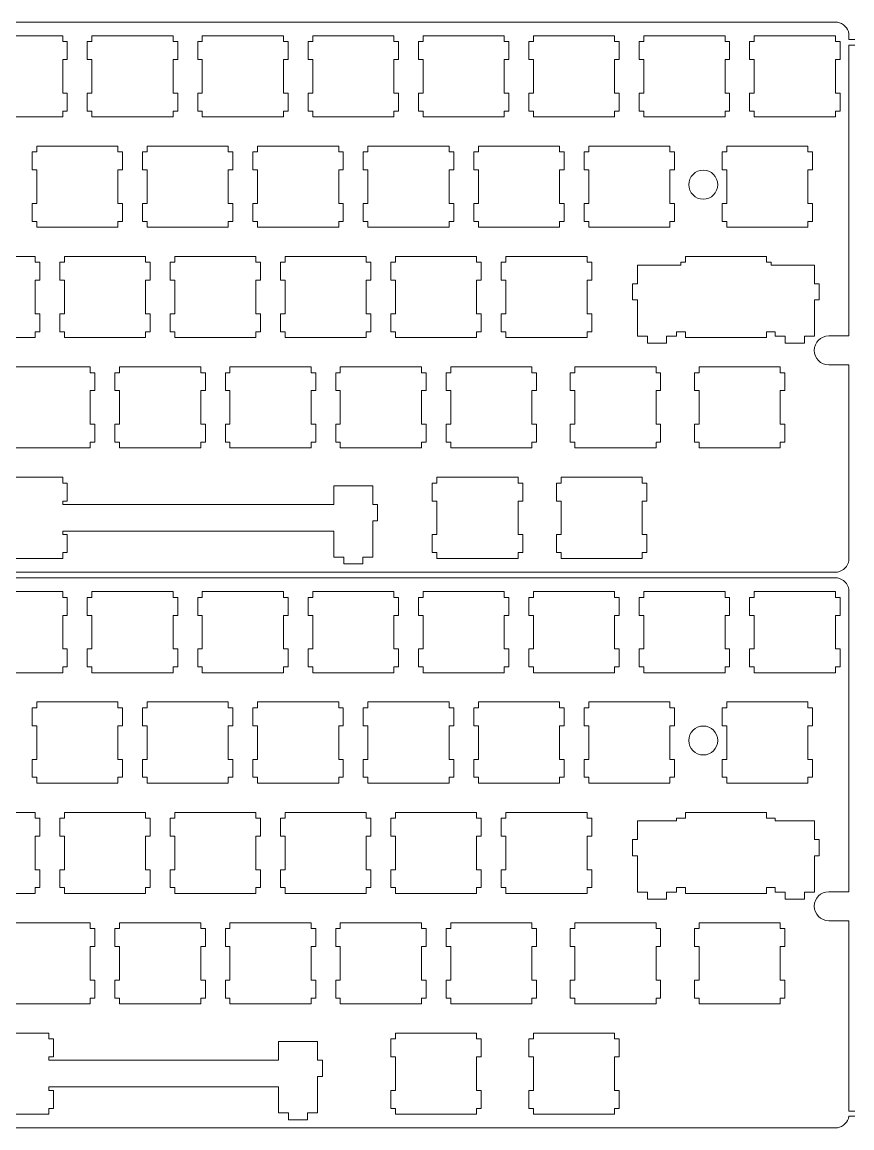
# Model space of a CAD drawing. Extents: x 0 to 572, y 0 to 191.
# Drawn here: x 142.8 to 286, y 0.1 to 191 of the extents above; entities that cross this region are included whole.
import ezdxf

# ---------------------------------------------------------------- set-up
doc = ezdxf.new("R2010")
doc.units = 0
doc.layers.get('0').update_dxf_attribs({"lineweight": 5})

msp = doc.modelspace()

# ---------------------------------------------------------------- linework, layer by layer
for p, q in [((283.47, 190.96), (4, 190.96)), ((285.47, 188.96), (285.47, 187.96)), ((149.78, 188.6), (135.78, 188.6)), ((149.78, 187.6), (149.78, 188.6)), ((150.58, 187.6), (149.78, 187.6)), ((150.58, 184.5), (150.58, 187.6)), ((154.83, 187.6), (154.03, 187.6)), ((154.03, 187.6), (154.03, 184.5)), ((154.83, 188.6), (154.83, 187.6)), ((168.83, 188.6), (154.83, 188.6)), ((168.83, 187.6), (168.83, 188.6)), ((169.63, 187.6), (168.83, 187.6)), ((169.63, 184.5), (169.63, 187.6)), ((173.88, 187.6), (173.08, 187.6)), ((173.08, 187.6), (173.08, 184.5)), ((173.88, 188.6), (173.88, 187.6)), ((187.88, 188.6), (173.88, 188.6)), ((187.88, 187.6), (187.88, 188.6)), ((188.68, 187.6), (187.88, 187.6)), ((188.68, 184.5), (188.68, 187.6)), ((192.93, 187.6), (192.13, 187.6)), ((192.13, 187.6), (192.13, 184.5)), ((192.93, 188.6), (192.93, 187.6)), ((206.93, 188.6), (192.93, 188.6)), ((206.93, 187.6), (206.93, 188.6)), ((207.73, 187.6), (206.93, 187.6)), ((207.73, 184.5), (207.73, 187.6)), ((211.98, 187.6), (211.18, 187.6)), ((211.18, 187.6), (211.18, 184.5)), ((211.98, 188.6), (211.98, 187.6)), ((225.98, 188.6), (211.98, 188.6)), ((225.98, 187.6), (225.98, 188.6)), ((226.78, 187.6), (225.98, 187.6)), ((226.78, 184.5), (226.78, 187.6)), ((231.03, 187.6), (230.23, 187.6)), ((230.23, 187.6), (230.23, 184.5)), ((231.03, 188.6), (231.03, 187.6)), ((245.03, 188.6), (231.03, 188.6)), ((245.03, 187.6), (245.03, 188.6)), ((245.83, 187.6), (245.03, 187.6)), ((245.83, 184.5), (245.83, 187.6)), ((250.08, 187.6), (249.28, 187.6)), ((249.28, 187.6), (249.28, 184.5)), ((250.08, 188.6), (250.08, 187.6)), ((264.08, 188.6), (250.08, 188.6)), ((264.08, 187.6), (264.08, 188.6)), ((264.88, 187.6), (264.08, 187.6)), ((264.88, 184.5), (264.88, 187.6)), ((269.13, 187.6), (268.33, 187.6)), ((268.33, 187.6), (268.33, 184.5)), ((269.13, 188.6), (269.13, 187.6)), ((283.13, 188.6), (269.13, 188.6)), ((283.13, 187.6), (283.13, 188.6)), ((283.93, 187.6), (283.13, 187.6)), ((283.93, 184.5), (283.93, 187.6)), ((286.47, 187.96), (285.47, 187.96)), ((285.47, 186.96), (286.47, 186.96)), ((285.47, 136.8), (285.47, 186.96)), ((149.78, 178.7), (149.78, 184.5)), ((149.78, 184.5), (150.58, 184.5)), ((154.03, 184.5), (154.83, 184.5)), ((154.83, 184.5), (154.83, 178.7)), ((168.83, 178.7), (168.83, 184.5)), ((168.83, 184.5), (169.63, 184.5)), ((173.08, 184.5), (173.88, 184.5)), ((173.88, 184.5), (173.88, 178.7)), ((187.88, 178.7), (187.88, 184.5)), ((187.88, 184.5), (188.68, 184.5)), ((192.13, 184.5), (192.93, 184.5)), ((192.93, 184.5), (192.93, 178.7)), ((206.93, 178.7), (206.93, 184.5)), ((206.93, 184.5), (207.73, 184.5)), ((211.18, 184.5), (211.98, 184.5)), ((211.98, 184.5), (211.98, 178.7)), ((225.98, 178.7), (225.98, 184.5)), ((225.98, 184.5), (226.78, 184.5)), ((230.23, 184.5), (231.03, 184.5)), ((231.03, 184.5), (231.03, 178.7)), ((245.03, 178.7), (245.03, 184.5)), ((245.03, 184.5), (245.83, 184.5)), ((249.28, 184.5), (250.08, 184.5)), ((250.08, 184.5), (250.08, 178.7)), ((264.08, 178.7), (264.08, 184.5)), ((264.08, 184.5), (264.88, 184.5)), ((268.33, 184.5), (269.13, 184.5)), ((269.13, 184.5), (269.13, 178.7)), ((283.13, 178.7), (283.13, 184.5)), ((283.13, 184.5), (283.93, 184.5)), ((150.58, 178.7), (149.78, 178.7)), ((150.58, 175.6), (150.58, 178.7)), ((154.83, 178.7), (154.03, 178.7)), ((154.03, 178.7), (154.03, 175.6)), ((169.63, 178.7), (168.83, 178.7)), ((169.63, 175.6), (169.63, 178.7)), ((173.88, 178.7), (173.08, 178.7)), ((173.08, 178.7), (173.08, 175.6)), ((188.68, 178.7), (187.88, 178.7)), ((188.68, 175.6), (188.68, 178.7)), ((192.93, 178.7), (192.13, 178.7)), ((192.13, 178.7), (192.13, 175.6)), ((207.73, 178.7), (206.93, 178.7)), ((207.73, 175.6), (207.73, 178.7)), ((211.98, 178.7), (211.18, 178.7)), ((211.18, 178.7), (211.18, 175.6)), ((226.78, 178.7), (225.98, 178.7)), ((226.78, 175.6), (226.78, 178.7)), ((231.03, 178.7), (230.23, 178.7)), ((230.23, 178.7), (230.23, 175.6)), ((245.83, 178.7), (245.03, 178.7)), ((245.83, 175.6), (245.83, 178.7)), ((250.08, 178.7), (249.28, 178.7)), ((249.28, 178.7), (249.28, 175.6)), ((264.88, 178.7), (264.08, 178.7)), ((264.88, 175.6), (264.88, 178.7)), ((269.13, 178.7), (268.33, 178.7)), ((268.33, 178.7), (268.33, 175.6)), ((283.93, 178.7), (283.13, 178.7)), ((283.93, 175.6), (283.93, 178.7)), ((149.78, 174.6), (149.78, 175.6)), ((149.78, 175.6), (150.58, 175.6)), ((154.03, 175.6), (154.83, 175.6)), ((154.83, 175.6), (154.83, 174.6)), ((168.83, 174.6), (168.83, 175.6)), ((168.83, 175.6), (169.63, 175.6)), ((173.08, 175.6), (173.88, 175.6)), ((173.88, 175.6), (173.88, 174.6)), ((187.88, 174.6), (187.88, 175.6)), ((187.88, 175.6), (188.68, 175.6)), ((192.13, 175.6), (192.93, 175.6)), ((192.93, 175.6), (192.93, 174.6)), ((206.93, 174.6), (206.93, 175.6)), ((206.93, 175.6), (207.73, 175.6)), ((211.18, 175.6), (211.98, 175.6)), ((211.98, 175.6), (211.98, 174.6)), ((225.98, 174.6), (225.98, 175.6)), ((225.98, 175.6), (226.78, 175.6)), ((230.23, 175.6), (231.03, 175.6)), ((231.03, 175.6), (231.03, 174.6)), ((245.03, 174.6), (245.03, 175.6)), ((245.03, 175.6), (245.83, 175.6)), ((249.28, 175.6), (250.08, 175.6)), ((250.08, 175.6), (250.08, 174.6)), ((264.08, 174.6), (264.08, 175.6)), ((264.08, 175.6), (264.88, 175.6)), ((268.33, 175.6), (269.13, 175.6)), ((269.13, 175.6), (269.13, 174.6)), ((283.13, 174.6), (283.13, 175.6)), ((283.13, 175.6), (283.93, 175.6)), ((135.78, 174.6), (149.78, 174.6)), ((154.83, 174.6), (168.83, 174.6)), ((173.88, 174.6), (187.88, 174.6)), ((192.93, 174.6), (206.93, 174.6)), ((211.98, 174.6), (225.98, 174.6)), ((231.03, 174.6), (245.03, 174.6)), ((250.08, 174.6), (264.08, 174.6)), ((269.13, 174.6), (283.13, 174.6)), ((145.31, 168.55), (144.51, 168.55)), ((144.51, 168.55), (144.51, 165.45)), ((145.31, 169.55), (145.31, 168.55)), ((159.31, 169.55), (145.31, 169.55)), ((159.31, 168.55), (159.31, 169.55)), ((160.11, 168.55), (159.31, 168.55)), ((160.11, 165.45), (160.11, 168.55)), ((164.36, 168.55), (163.56, 168.55)), ((163.56, 168.55), (163.56, 165.45)), ((164.36, 169.55), (164.36, 168.55)), ((178.36, 169.55), (164.36, 169.55)), ((178.36, 168.55), (178.36, 169.55)), ((179.16, 168.55), (178.36, 168.55)), ((179.16, 165.45), (179.16, 168.55)), ((183.41, 168.55), (182.61, 168.55)), ((182.61, 168.55), (182.61, 165.45)), ((183.41, 169.55), (183.41, 168.55)), ((197.41, 169.55), (183.41, 169.55)), ((197.41, 168.55), (197.41, 169.55)), ((198.21, 168.55), (197.41, 168.55)), ((198.21, 165.45), (198.21, 168.55)), ((202.46, 168.55), (201.66, 168.55)), ((201.66, 168.55), (201.66, 165.45)), ((202.46, 169.55), (202.46, 168.55)), ((216.46, 169.55), (202.46, 169.55)), ((216.46, 168.55), (216.46, 169.55)), ((217.26, 168.55), (216.46, 168.55)), ((217.26, 165.45), (217.26, 168.55)), ((221.51, 168.55), (220.71, 168.55)), ((220.71, 168.55), (220.71, 165.45)), ((221.51, 169.55), (221.51, 168.55)), ((235.51, 169.55), (221.51, 169.55)), ((235.51, 168.55), (235.51, 169.55)), ((236.31, 168.55), (235.51, 168.55)), ((236.31, 165.45), (236.31, 168.55)), ((240.56, 168.55), (239.76, 168.55)), ((239.76, 168.55), (239.76, 165.45)), ((240.56, 169.55), (240.56, 168.55)), ((254.56, 169.55), (240.56, 169.55)), ((254.56, 168.55), (254.56, 169.55)), ((255.36, 168.55), (254.56, 168.55)), ((255.36, 165.45), (255.36, 168.55)), ((264.37, 168.55), (263.57, 168.55)), ((263.57, 168.55), (263.57, 165.45)), ((264.37, 169.55), (264.37, 168.55)), ((278.37, 169.55), (264.37, 169.55)), ((278.37, 168.55), (278.37, 169.55)), ((279.17, 168.55), (278.37, 168.55)), ((279.17, 165.45), (279.17, 168.55)), ((144.51, 165.45), (145.31, 165.45)), ((145.31, 165.45), (145.31, 159.65)), ((159.31, 159.65), (159.31, 165.45)), ((159.31, 165.45), (160.11, 165.45)), ((163.56, 165.45), (164.36, 165.45)), ((164.36, 165.45), (164.36, 159.65)), ((178.36, 159.65), (178.36, 165.45)), ((178.36, 165.45), (179.16, 165.45)), ((182.61, 165.45), (183.41, 165.45)), ((183.41, 165.45), (183.41, 159.65)), ((197.41, 159.65), (197.41, 165.45)), ((197.41, 165.45), (198.21, 165.45)), ((201.66, 165.45), (202.46, 165.45)), ((202.46, 165.45), (202.46, 159.65)), ((216.46, 159.65), (216.46, 165.45)), ((216.46, 165.45), (217.26, 165.45)), ((220.71, 165.45), (221.51, 165.45)), ((221.51, 165.45), (221.51, 159.65)), ((235.51, 159.65), (235.51, 165.45)), ((235.51, 165.45), (236.31, 165.45)), ((239.76, 165.45), (240.56, 165.45)), ((240.56, 165.45), (240.56, 159.65)), ((254.56, 159.65), (254.56, 165.45)), ((254.56, 165.45), (255.36, 165.45)), ((263.57, 165.45), (264.37, 165.45)), ((264.37, 165.45), (264.37, 159.65)), ((278.37, 159.65), (278.37, 165.45)), ((278.37, 165.45), (279.17, 165.45)), ((145.31, 159.65), (144.51, 159.65)), ((144.51, 159.65), (144.51, 156.55)), ((160.11, 159.65), (159.31, 159.65)), ((160.11, 156.55), (160.11, 159.65)), ((164.36, 159.65), (163.56, 159.65)), ((163.56, 159.65), (163.56, 156.55)), ((179.16, 159.65), (178.36, 159.65)), ((179.16, 156.55), (179.16, 159.65)), ((183.41, 159.65), (182.61, 159.65)), ((182.61, 159.65), (182.61, 156.55)), ((198.21, 159.65), (197.41, 159.65)), ((198.21, 156.55), (198.21, 159.65)), ((202.46, 159.65), (201.66, 159.65)), ((201.66, 159.65), (201.66, 156.55)), ((217.26, 159.65), (216.46, 159.65)), ((217.26, 156.55), (217.26, 159.65)), ((221.51, 159.65), (220.71, 159.65)), ((220.71, 159.65), (220.71, 156.55)), ((236.31, 159.65), (235.51, 159.65)), ((236.31, 156.55), (236.31, 159.65)), ((240.56, 159.65), (239.76, 159.65)), ((239.76, 159.65), (239.76, 156.55)), ((255.36, 159.65), (254.56, 159.65)), ((255.36, 156.55), (255.36, 159.65)), ((264.37, 159.65), (263.57, 159.65)), ((263.57, 159.65), (263.57, 156.55)), ((279.17, 159.65), (278.37, 159.65)), ((279.17, 156.55), (279.17, 159.65)), ((144.51, 156.55), (145.31, 156.55)), ((145.31, 156.55), (145.31, 155.55)), ((159.31, 155.55), (159.31, 156.55)), ((159.31, 156.55), (160.11, 156.55)), ((163.56, 156.55), (164.36, 156.55)), ((164.36, 156.55), (164.36, 155.55)), ((178.36, 155.55), (178.36, 156.55)), ((178.36, 156.55), (179.16, 156.55)), ((182.61, 156.55), (183.41, 156.55)), ((183.41, 156.55), (183.41, 155.55)), ((197.41, 155.55), (197.41, 156.55)), ((197.41, 156.55), (198.21, 156.55)), ((201.66, 156.55), (202.46, 156.55)), ((202.46, 156.55), (202.46, 155.55)), ((216.46, 155.55), (216.46, 156.55)), ((216.46, 156.55), (217.26, 156.55)), ((220.71, 156.55), (221.51, 156.55)), ((221.51, 156.55), (221.51, 155.55)), ((235.51, 155.55), (235.51, 156.55)), ((235.51, 156.55), (236.31, 156.55)), ((239.76, 156.55), (240.56, 156.55)), ((240.56, 156.55), (240.56, 155.55)), ((254.56, 155.55), (254.56, 156.55)), ((254.56, 156.55), (255.36, 156.55)), ((263.57, 156.55), (264.37, 156.55)), ((264.37, 156.55), (264.37, 155.55)), ((278.37, 155.55), (278.37, 156.55)), ((278.37, 156.55), (279.17, 156.55)), ((145.31, 155.55), (159.31, 155.55)), ((164.36, 155.55), (178.36, 155.55)), ((183.41, 155.55), (197.41, 155.55)), ((202.46, 155.55), (216.46, 155.55)), ((221.51, 155.55), (235.51, 155.55)), ((240.56, 155.55), (254.56, 155.55)), ((264.37, 155.55), (278.37, 155.55)), ((145.02, 150.5), (131.02, 150.5)), ((145.02, 149.5), (145.02, 150.5)), ((145.82, 149.5), (145.02, 149.5)), ((145.82, 146.4), (145.82, 149.5)), ((150.07, 149.5), (149.27, 149.5)), ((149.27, 149.5), (149.27, 146.4)), ((150.07, 150.5), (150.07, 149.5)), ((164.07, 150.5), (150.07, 150.5)), ((164.07, 149.5), (164.07, 150.5)), ((164.87, 149.5), (164.07, 149.5)), ((164.87, 146.4), (164.87, 149.5)), ((169.12, 149.5), (168.32, 149.5)), ((168.32, 149.5), (168.32, 146.4)), ((169.12, 150.5), (169.12, 149.5)), ((183.12, 150.5), (169.12, 150.5)), ((183.12, 149.5), (183.12, 150.5)), ((183.92, 149.5), (183.12, 149.5)), ((183.92, 146.4), (183.92, 149.5)), ((188.17, 149.5), (187.37, 149.5)), ((187.37, 149.5), (187.37, 146.4)), ((188.17, 150.5), (188.17, 149.5)), ((202.17, 150.5), (188.17, 150.5)), ((202.17, 149.5), (202.17, 150.5)), ((202.97, 149.5), (202.17, 149.5)), ((202.97, 146.4), (202.97, 149.5)), ((207.22, 149.5), (206.42, 149.5)), ((206.42, 149.5), (206.42, 146.4)), ((207.22, 150.5), (207.22, 149.5)), ((221.22, 150.5), (207.22, 150.5)), ((221.22, 149.5), (221.22, 150.5)), ((222.02, 149.5), (221.22, 149.5)), ((222.02, 146.4), (222.02, 149.5)), ((226.27, 149.5), (225.47, 149.5)), ((225.47, 149.5), (225.47, 146.4)), ((226.27, 150.5), (226.27, 149.5)), ((240.27, 150.5), (226.27, 150.5)), ((240.27, 149.5), (240.27, 150.5)), ((241.07, 149.5), (240.27, 149.5)), ((241.07, 146.4), (241.07, 149.5)), ((255.7, 149.03), (248.95, 149.03)), ((248.95, 149.03), (248.95, 145.8)), ((255.7, 149.03), (256.43, 149.03)), ((257.23, 149.5), (256.43, 149.5)), ((256.43, 149.03), (256.43, 149.5)), ((257.23, 150.5), (257.23, 149.5)), ((271.23, 150.5), (257.23, 150.5)), ((271.23, 149.5), (271.23, 150.5)), ((272.03, 149.5), (271.23, 149.5)), ((272.03, 149.03), (272.03, 149.5)), ((272.75, 149.03), (272.03, 149.03)), ((279.5, 149.03), (272.75, 149.03)), ((279.5, 145.8), (279.5, 149.03)), ((145.02, 140.6), (145.02, 146.4)), ((145.02, 146.4), (145.82, 146.4)), ((149.27, 146.4), (150.07, 146.4)), ((150.07, 146.4), (150.07, 140.6)), ((164.07, 140.6), (164.07, 146.4)), ((164.07, 146.4), (164.87, 146.4)), ((168.32, 146.4), (169.12, 146.4)), ((169.12, 146.4), (169.12, 140.6)), ((183.12, 140.6), (183.12, 146.4)), ((183.12, 146.4), (183.92, 146.4)), ((187.37, 146.4), (188.17, 146.4)), ((188.17, 146.4), (188.17, 140.6)), ((202.17, 140.6), (202.17, 146.4)), ((202.17, 146.4), (202.97, 146.4)), ((206.42, 146.4), (207.22, 146.4)), ((207.22, 146.4), (207.22, 140.6)), ((221.22, 140.6), (221.22, 146.4)), ((221.22, 146.4), (222.02, 146.4)), ((225.47, 146.4), (226.27, 146.4)), ((226.27, 146.4), (226.27, 140.6)), ((240.27, 140.6), (240.27, 146.4)), ((240.27, 146.4), (241.07, 146.4)), ((248.95, 145.8), (248.13, 145.8)), ((248.13, 145.8), (248.13, 143)), ((280.32, 145.8), (279.5, 145.8)), ((280.32, 143), (280.32, 145.8)), ((248.13, 143), (248.95, 143)), ((248.95, 143), (248.95, 136.73)), ((279.5, 136.73), (279.5, 143)), ((279.5, 143), (280.32, 143)), ((145.82, 140.6), (145.02, 140.6)), ((145.82, 137.5), (145.82, 140.6)), ((150.07, 140.6), (149.27, 140.6)), ((149.27, 140.6), (149.27, 137.5)), ((164.87, 140.6), (164.07, 140.6)), ((164.87, 137.5), (164.87, 140.6)), ((169.12, 140.6), (168.32, 140.6)), ((168.32, 140.6), (168.32, 137.5)), ((183.92, 140.6), (183.12, 140.6)), ((183.92, 137.5), (183.92, 140.6)), ((188.17, 140.6), (187.37, 140.6)), ((187.37, 140.6), (187.37, 137.5)), ((202.97, 140.6), (202.17, 140.6)), ((202.97, 137.5), (202.97, 140.6)), ((207.22, 140.6), (206.42, 140.6)), ((206.42, 140.6), (206.42, 137.5)), ((222.02, 140.6), (221.22, 140.6)), ((222.02, 137.5), (222.02, 140.6)), ((226.27, 140.6), (225.47, 140.6)), ((225.47, 140.6), (225.47, 137.5)), ((241.07, 140.6), (240.27, 140.6)), ((241.07, 137.5), (241.07, 140.6)), ((145.02, 136.5), (145.02, 137.5)), ((145.02, 137.5), (145.82, 137.5)), ((149.27, 137.5), (150.07, 137.5)), ((150.07, 137.5), (150.07, 136.5)), ((164.07, 136.5), (164.07, 137.5)), ((164.07, 137.5), (164.87, 137.5)), ((168.32, 137.5), (169.12, 137.5)), ((169.12, 137.5), (169.12, 136.5)), ((183.12, 136.5), (183.12, 137.5)), ((183.12, 137.5), (183.92, 137.5)), ((187.37, 137.5), (188.17, 137.5)), ((188.17, 137.5), (188.17, 136.5)), ((202.17, 136.5), (202.17, 137.5)), ((202.17, 137.5), (202.97, 137.5)), ((206.42, 137.5), (207.22, 137.5)), ((207.22, 137.5), (207.22, 136.5)), ((221.22, 136.5), (221.22, 137.5)), ((221.22, 137.5), (222.02, 137.5)), ((225.47, 137.5), (226.27, 137.5)), ((226.27, 137.5), (226.27, 136.5)), ((240.27, 136.5), (240.27, 137.5)), ((240.27, 137.5), (241.07, 137.5)), ((256.43, 137.5), (255.7, 137.5)), ((255.7, 137.5), (255.7, 136.73)), ((256.43, 137.5), (257.23, 137.5)), ((257.23, 137.5), (257.23, 136.5)), ((271.23, 136.5), (271.23, 137.5)), ((271.23, 137.5), (272.75, 137.5)), ((272.75, 137.5), (272.75, 137.5)), ((272.75, 137.5), (272.75, 136.73)), ((131.02, 136.5), (145.02, 136.5)), ((150.07, 136.5), (164.07, 136.5)), ((169.12, 136.5), (183.12, 136.5)), ((188.17, 136.5), (202.17, 136.5)), ((207.22, 136.5), (221.22, 136.5)), ((226.27, 136.5), (240.27, 136.5)), ((248.95, 136.73), (250.68, 136.73)), ((250.68, 136.73), (250.68, 135.53)), ((250.68, 135.53), (253.97, 135.53)), ((253.97, 135.53), (253.97, 136.73)), ((253.97, 136.73), (255.7, 136.73)), ((257.23, 136.5), (271.23, 136.5)), ((272.75, 136.73), (274.48, 136.73)), ((274.48, 136.73), (274.48, 135.53)), ((274.48, 135.53), (277.77, 135.53)), ((277.77, 135.53), (277.77, 136.73)), ((277.77, 136.73), (279.5, 136.73)), ((285.47, 136.8), (281.97, 136.8)), ((281.97, 131.8), (285.47, 131.8)), ((285.47, 131.8), (285.47, 98.03)), ((154.54, 131.45), (140.54, 131.45)), ((154.54, 130.45), (154.54, 131.45)), ((155.34, 130.45), (154.54, 130.45)), ((155.34, 127.35), (155.34, 130.45)), ((159.59, 130.45), (158.79, 130.45)), ((158.79, 130.45), (158.79, 127.35)), ((159.59, 131.45), (159.59, 130.45)), ((173.6, 131.45), (159.59, 131.45)), ((173.6, 130.45), (173.6, 131.45)), ((174.4, 130.45), (173.6, 130.45)), ((174.4, 127.35), (174.4, 130.45)), ((178.65, 130.45), (177.85, 130.45)), ((177.85, 130.45), (177.85, 127.35)), ((178.65, 131.45), (178.65, 130.45)), ((192.65, 131.45), (178.65, 131.45)), ((192.65, 130.45), (192.65, 131.45)), ((193.44, 130.45), (192.65, 130.45)), ((193.44, 127.35), (193.44, 130.45)), ((197.69, 130.45), (196.9, 130.45)), ((196.9, 130.45), (196.9, 127.35)), ((197.69, 131.45), (197.69, 130.45)), ((211.69, 131.45), (197.69, 131.45)), ((211.69, 130.45), (211.69, 131.45)), ((212.5, 130.45), (211.69, 130.45)), ((212.5, 127.35), (212.5, 130.45)), ((216.75, 130.45), (215.94, 130.45)), ((215.94, 130.45), (215.94, 127.35)), ((216.75, 131.45), (216.75, 130.45)), ((230.75, 131.45), (216.75, 131.45)), ((230.75, 130.45), (230.75, 131.45)), ((231.54, 130.45), (230.75, 130.45)), ((231.54, 127.35), (231.54, 130.45)), ((238.18, 130.45), (237.38, 130.45)), ((237.38, 130.45), (237.38, 127.35)), ((238.18, 131.45), (238.18, 130.45)), ((252.18, 131.45), (238.18, 131.45)), ((252.18, 130.45), (252.18, 131.45)), ((252.97, 130.45), (252.18, 130.45)), ((252.97, 127.35), (252.97, 130.45)), ((259.61, 130.45), (258.81, 130.45)), ((258.81, 130.45), (258.81, 127.35)), ((259.61, 131.45), (259.61, 130.45)), ((273.61, 131.45), (259.61, 131.45)), ((273.61, 130.45), (273.61, 131.45)), ((274.41, 130.45), (273.61, 130.45)), ((274.41, 127.35), (274.41, 130.45)), ((154.54, 121.55), (154.54, 127.35)), ((154.54, 127.35), (155.34, 127.35)), ((158.79, 127.35), (159.59, 127.35)), ((159.59, 127.35), (159.59, 121.55)), ((173.6, 121.55), (173.6, 127.35)), ((173.6, 127.35), (174.4, 127.35)), ((177.85, 127.35), (178.65, 127.35)), ((178.65, 127.35), (178.65, 121.55)), ((192.65, 121.55), (192.65, 127.35)), ((192.65, 127.35), (193.44, 127.35)), ((196.9, 127.35), (197.69, 127.35)), ((197.69, 127.35), (197.69, 121.55)), ((211.69, 121.55), (211.69, 127.35)), ((211.69, 127.35), (212.5, 127.35)), ((215.94, 127.35), (216.75, 127.35)), ((216.75, 127.35), (216.75, 121.55)), ((230.75, 121.55), (230.75, 127.35)), ((230.75, 127.35), (231.54, 127.35)), ((237.38, 127.35), (238.18, 127.35)), ((238.18, 127.35), (238.18, 121.55)), ((252.18, 121.55), (252.18, 127.35)), ((252.18, 127.35), (252.97, 127.35)), ((258.81, 127.35), (259.61, 127.35)), ((259.61, 127.35), (259.61, 121.55)), ((273.61, 121.55), (273.61, 127.35)), ((273.61, 127.35), (274.41, 127.35)), ((155.34, 121.55), (154.54, 121.55)), ((155.34, 118.45), (155.34, 121.55)), ((159.59, 121.55), (158.79, 121.55)), ((158.79, 121.55), (158.79, 118.45)), ((174.4, 121.55), (173.6, 121.55)), ((174.4, 118.45), (174.4, 121.55)), ((178.65, 121.55), (177.85, 121.55)), ((177.85, 121.55), (177.85, 118.45)), ((193.44, 121.55), (192.65, 121.55)), ((193.44, 118.45), (193.44, 121.55)), ((197.69, 121.55), (196.9, 121.55)), ((196.9, 121.55), (196.9, 118.45)), ((212.5, 121.55), (211.69, 121.55)), ((212.5, 118.45), (212.5, 121.55)), ((216.75, 121.55), (215.94, 121.55)), ((215.94, 121.55), (215.94, 118.45)), ((231.54, 121.55), (230.75, 121.55)), ((231.54, 118.45), (231.54, 121.55)), ((238.18, 121.55), (237.38, 121.55)), ((237.38, 121.55), (237.38, 118.45)), ((252.97, 121.55), (252.18, 121.55)), ((252.97, 118.45), (252.97, 121.55)), ((259.61, 121.55), (258.81, 121.55)), ((258.81, 121.55), (258.81, 118.45)), ((274.41, 121.55), (273.61, 121.55)), ((274.41, 118.45), (274.41, 121.55)), ((154.54, 117.45), (154.54, 118.45)), ((154.54, 118.45), (155.34, 118.45)), ((158.79, 118.45), (159.59, 118.45)), ((159.59, 118.45), (159.59, 117.45)), ((173.6, 117.45), (173.6, 118.45)), ((173.6, 118.45), (174.4, 118.45)), ((177.85, 118.45), (178.65, 118.45)), ((178.65, 118.45), (178.65, 117.45)), ((192.65, 117.45), (192.65, 118.45)), ((192.65, 118.45), (193.44, 118.45)), ((196.9, 118.45), (197.69, 118.45)), ((197.69, 118.45), (197.69, 117.45)), ((211.69, 117.45), (211.69, 118.45)), ((211.69, 118.45), (212.5, 118.45)), ((215.94, 118.45), (216.75, 118.45)), ((216.75, 118.45), (216.75, 117.45)), ((230.75, 117.45), (230.75, 118.45)), ((230.75, 118.45), (231.54, 118.45)), ((237.38, 118.45), (238.18, 118.45)), ((238.18, 118.45), (238.18, 117.45)), ((252.18, 117.45), (252.18, 118.45)), ((252.18, 118.45), (252.97, 118.45)), ((258.81, 118.45), (259.61, 118.45)), ((259.61, 118.45), (259.61, 117.45)), ((273.61, 117.45), (273.61, 118.45)), ((273.61, 118.45), (274.41, 118.45)), ((140.54, 117.45), (154.54, 117.45)), ((159.59, 117.45), (173.6, 117.45)), ((178.65, 117.45), (192.65, 117.45)), ((197.69, 117.45), (211.69, 117.45)), ((216.75, 117.45), (230.75, 117.45)), ((238.18, 117.45), (252.18, 117.45)), ((259.61, 117.45), (273.61, 117.45)), ((149.78, 112.4), (135.78, 112.4)), ((149.78, 111.4), (149.78, 112.4)), ((150.58, 111.4), (149.78, 111.4)), ((150.58, 108.3), (150.58, 111.4)), ((203.31, 110.93), (196.56, 110.93)), ((196.56, 110.93), (196.56, 107.7)), ((203.31, 107.7), (203.31, 110.93)), ((214.36, 111.4), (213.56, 111.4)), ((213.56, 111.4), (213.56, 108.3)), ((214.36, 112.4), (214.36, 111.4)), ((228.36, 112.4), (214.36, 112.4)), ((228.36, 111.4), (228.36, 112.4)), ((229.16, 111.4), (228.36, 111.4)), ((229.16, 108.3), (229.16, 111.4)), ((235.8, 111.4), (235, 111.4)), ((235, 111.4), (235, 108.3)), ((235.8, 112.4), (235.8, 111.4)), ((249.79, 112.4), (235.8, 112.4)), ((249.79, 111.4), (249.79, 112.4)), ((250.6, 111.4), (249.79, 111.4)), ((250.6, 108.3), (250.6, 111.4)), ((149.78, 107.7), (149.78, 108.3)), ((149.78, 108.3), (150.58, 108.3)), ((196.56, 107.7), (149.78, 107.7)), ((204.13, 107.7), (203.31, 107.7)), ((204.13, 104.9), (204.13, 107.7)), ((213.56, 108.3), (214.36, 108.3)), ((214.36, 108.3), (214.36, 102.5)), ((228.36, 102.5), (228.36, 108.3)), ((228.36, 108.3), (229.16, 108.3)), ((235, 108.3), (235.8, 108.3)), ((235.8, 108.3), (235.8, 102.5)), ((249.79, 102.5), (249.79, 108.3)), ((249.79, 108.3), (250.6, 108.3)), ((149.78, 102.5), (149.78, 103.1)), ((149.78, 103.1), (196.56, 103.1)), ((196.56, 103.1), (196.56, 98.63)), ((203.31, 98.63), (203.31, 104.9)), ((203.31, 104.9), (204.13, 104.9)), ((150.58, 102.5), (149.78, 102.5)), ((150.58, 99.4), (150.58, 102.5)), ((214.36, 102.5), (213.56, 102.5)), ((213.56, 102.5), (213.56, 99.4)), ((229.16, 102.5), (228.36, 102.5)), ((229.16, 99.4), (229.16, 102.5)), ((235.8, 102.5), (235, 102.5)), ((235, 102.5), (235, 99.4)), ((250.6, 102.5), (249.79, 102.5)), ((250.6, 99.4), (250.6, 102.5)), ((149.78, 98.4), (149.78, 99.4)), ((149.78, 99.4), (150.58, 99.4)), ((213.56, 99.4), (214.36, 99.4)), ((214.36, 99.4), (214.36, 98.4)), ((228.36, 98.4), (228.36, 99.4)), ((228.36, 99.4), (229.16, 99.4)), ((235, 99.4), (235.8, 99.4)), ((235.8, 99.4), (235.8, 98.4)), ((249.79, 98.4), (249.79, 99.4)), ((249.79, 99.4), (250.6, 99.4)), ((135.78, 98.4), (149.78, 98.4)), ((196.56, 98.63), (198.28, 98.63)), ((198.28, 98.63), (198.28, 97.43)), ((198.28, 97.43), (201.58, 97.43)), ((201.58, 97.43), (201.58, 98.63)), ((201.58, 98.63), (203.31, 98.63)), ((214.36, 98.4), (228.36, 98.4)), ((235.8, 98.4), (249.79, 98.4)), ((283.47, 96.03), (4, 96.03)), ((283.47, 95.02), (4, 95.02)), ((257.23, 53.56), (255.7, 53.56)), ((255.7, 53.56), (255.7, 53.09)), ((271.23, 53.56), (272.75, 53.56)), ((272.75, 53.09), (272.75, 53.56)), ((257.23, 41.56), (255.7, 41.56)), ((255.7, 41.56), (255.7, 40.79)), ((271.23, 41.56), (272.75, 41.56)), ((272.75, 41.56), (272.75, 40.79)), ((285.47, 35.86), (285.47, 3)), ((285.47, 3), (286.47, 3)), ((285.47, 2.1), (286.47, 2.1))]:
    msp.add_line(p, q)
at = {"color": 0}
for p, q in [((149.78, 92.66), (135.78, 92.66)), ((149.78, 91.66), (149.78, 92.66)), ((150.58, 91.66), (149.78, 91.66)), ((150.58, 88.56), (150.58, 91.66)), ((154.83, 91.66), (154.03, 91.66)), ((154.03, 91.66), (154.03, 88.56)), ((154.83, 92.66), (154.83, 91.66)), ((168.83, 92.66), (154.83, 92.66)), ((168.83, 91.66), (168.83, 92.66)), ((169.63, 91.66), (168.83, 91.66)), ((169.63, 88.56), (169.63, 91.66)), ((173.88, 91.66), (173.08, 91.66)), ((173.08, 91.66), (173.08, 88.56)), ((173.88, 92.66), (173.88, 91.66)), ((187.88, 92.66), (173.88, 92.66)), ((187.88, 91.66), (187.88, 92.66)), ((188.68, 91.66), (187.88, 91.66)), ((188.68, 88.56), (188.68, 91.66)), ((192.93, 91.66), (192.13, 91.66)), ((192.13, 91.66), (192.13, 88.56)), ((192.93, 92.66), (192.93, 91.66)), ((206.93, 92.66), (192.93, 92.66)), ((206.93, 91.66), (206.93, 92.66)), ((207.73, 91.66), (206.93, 91.66)), ((207.73, 88.56), (207.73, 91.66)), ((211.98, 91.66), (211.18, 91.66)), ((211.18, 91.66), (211.18, 88.56)), ((211.98, 92.66), (211.98, 91.66)), ((225.98, 92.66), (211.98, 92.66)), ((225.98, 91.66), (225.98, 92.66)), ((226.78, 91.66), (225.98, 91.66)), ((226.78, 88.56), (226.78, 91.66)), ((231.03, 91.66), (230.23, 91.66)), ((230.23, 91.66), (230.23, 88.56)), ((231.03, 92.66), (231.03, 91.66)), ((245.03, 92.66), (231.03, 92.66)), ((245.03, 91.66), (245.03, 92.66)), ((245.83, 91.66), (245.03, 91.66)), ((245.83, 88.56), (245.83, 91.66)), ((250.08, 91.66), (249.28, 91.66)), ((249.28, 91.66), (249.28, 88.56)), ((250.08, 92.66), (250.08, 91.66)), ((264.08, 92.66), (250.08, 92.66)), ((264.08, 91.66), (264.08, 92.66)), ((264.88, 91.66), (264.08, 91.66)), ((264.88, 88.56), (264.88, 91.66)), ((269.13, 91.66), (268.33, 91.66)), ((268.33, 91.66), (268.33, 88.56)), ((269.13, 92.66), (269.13, 91.66)), ((283.13, 92.66), (269.13, 92.66)), ((283.13, 91.66), (283.13, 92.66)), ((283.93, 91.66), (283.13, 91.66)), ((283.93, 88.56), (283.93, 91.66)), ((285.47, 93.02), (285.47, 40.86)), ((149.78, 82.76), (149.78, 88.56)), ((149.78, 88.56), (150.58, 88.56)), ((154.03, 88.56), (154.83, 88.56)), ((154.83, 88.56), (154.83, 82.76)), ((168.83, 82.76), (168.83, 88.56)), ((168.83, 88.56), (169.63, 88.56)), ((173.08, 88.56), (173.88, 88.56)), ((173.88, 88.56), (173.88, 82.76)), ((187.88, 82.76), (187.88, 88.56)), ((187.88, 88.56), (188.68, 88.56)), ((192.13, 88.56), (192.93, 88.56)), ((192.93, 88.56), (192.93, 82.76)), ((206.93, 82.76), (206.93, 88.56)), ((206.93, 88.56), (207.73, 88.56)), ((211.18, 88.56), (211.98, 88.56)), ((211.98, 88.56), (211.98, 82.76)), ((225.98, 82.76), (225.98, 88.56)), ((225.98, 88.56), (226.78, 88.56)), ((230.23, 88.56), (231.03, 88.56)), ((231.03, 88.56), (231.03, 82.76)), ((245.03, 82.76), (245.03, 88.56)), ((245.03, 88.56), (245.83, 88.56)), ((249.28, 88.56), (250.08, 88.56)), ((250.08, 88.56), (250.08, 82.76)), ((264.08, 82.76), (264.08, 88.56)), ((264.08, 88.56), (264.88, 88.56)), ((268.33, 88.56), (269.13, 88.56)), ((269.13, 88.56), (269.13, 82.76)), ((283.13, 82.76), (283.13, 88.56)), ((283.13, 88.56), (283.93, 88.56)), ((150.58, 82.76), (149.78, 82.76)), ((150.58, 79.66), (150.58, 82.76)), ((154.83, 82.76), (154.03, 82.76)), ((154.03, 82.76), (154.03, 79.66)), ((169.63, 82.76), (168.83, 82.76)), ((169.63, 79.66), (169.63, 82.76)), ((173.88, 82.76), (173.08, 82.76)), ((173.08, 82.76), (173.08, 79.66)), ((188.68, 82.76), (187.88, 82.76)), ((188.68, 79.66), (188.68, 82.76)), ((192.93, 82.76), (192.13, 82.76)), ((192.13, 82.76), (192.13, 79.66)), ((207.73, 82.76), (206.93, 82.76)), ((207.73, 79.66), (207.73, 82.76)), ((211.98, 82.76), (211.18, 82.76)), ((211.18, 82.76), (211.18, 79.66)), ((226.78, 82.76), (225.98, 82.76)), ((226.78, 79.66), (226.78, 82.76)), ((231.03, 82.76), (230.23, 82.76)), ((230.23, 82.76), (230.23, 79.66)), ((245.83, 82.76), (245.03, 82.76)), ((245.83, 79.66), (245.83, 82.76)), ((250.08, 82.76), (249.28, 82.76)), ((249.28, 82.76), (249.28, 79.66)), ((264.88, 82.76), (264.08, 82.76)), ((264.88, 79.66), (264.88, 82.76)), ((269.13, 82.76), (268.33, 82.76)), ((268.33, 82.76), (268.33, 79.66)), ((283.93, 82.76), (283.13, 82.76)), ((283.93, 79.66), (283.93, 82.76)), ((135.78, 78.66), (149.78, 78.66)), ((149.78, 78.66), (149.78, 79.66)), ((149.78, 79.66), (150.58, 79.66)), ((154.03, 79.66), (154.83, 79.66)), ((154.83, 79.66), (154.83, 78.66)), ((154.83, 78.66), (168.83, 78.66)), ((168.83, 78.66), (168.83, 79.66)), ((168.83, 79.66), (169.63, 79.66)), ((173.08, 79.66), (173.88, 79.66)), ((173.88, 79.66), (173.88, 78.66)), ((173.88, 78.66), (187.88, 78.66)), ((187.88, 78.66), (187.88, 79.66)), ((187.88, 79.66), (188.68, 79.66)), ((192.13, 79.66), (192.93, 79.66)), ((192.93, 79.66), (192.93, 78.66)), ((192.93, 78.66), (206.93, 78.66)), ((206.93, 78.66), (206.93, 79.66)), ((206.93, 79.66), (207.73, 79.66)), ((211.18, 79.66), (211.98, 79.66)), ((211.98, 79.66), (211.98, 78.66)), ((211.98, 78.66), (225.98, 78.66)), ((225.98, 78.66), (225.98, 79.66)), ((225.98, 79.66), (226.78, 79.66)), ((230.23, 79.66), (231.03, 79.66)), ((231.03, 79.66), (231.03, 78.66)), ((231.03, 78.66), (245.03, 78.66)), ((245.03, 78.66), (245.03, 79.66)), ((245.03, 79.66), (245.83, 79.66)), ((249.28, 79.66), (250.08, 79.66)), ((250.08, 79.66), (250.08, 78.66)), ((250.08, 78.66), (264.08, 78.66)), ((264.08, 78.66), (264.08, 79.66)), ((264.08, 79.66), (264.88, 79.66)), ((268.33, 79.66), (269.13, 79.66)), ((269.13, 79.66), (269.13, 78.66)), ((269.13, 78.66), (283.13, 78.66)), ((283.13, 78.66), (283.13, 79.66)), ((283.13, 79.66), (283.93, 79.66)), ((145.31, 72.61), (144.51, 72.61)), ((144.51, 72.61), (144.51, 69.51)), ((145.31, 73.61), (145.31, 72.61)), ((159.31, 73.61), (145.31, 73.61)), ((159.31, 72.61), (159.31, 73.61)), ((160.11, 72.61), (159.31, 72.61)), ((160.11, 69.51), (160.11, 72.61)), ((164.36, 72.61), (163.56, 72.61)), ((163.56, 72.61), (163.56, 69.51)), ((164.36, 73.61), (164.36, 72.61)), ((178.36, 73.61), (164.36, 73.61)), ((178.36, 72.61), (178.36, 73.61)), ((179.16, 72.61), (178.36, 72.61)), ((179.16, 69.51), (179.16, 72.61)), ((183.41, 72.61), (182.61, 72.61)), ((182.61, 72.61), (182.61, 69.51)), ((183.41, 73.61), (183.41, 72.61)), ((197.41, 73.61), (183.41, 73.61)), ((197.41, 72.61), (197.41, 73.61)), ((198.21, 72.61), (197.41, 72.61)), ((198.21, 69.51), (198.21, 72.61)), ((202.46, 72.61), (201.66, 72.61)), ((201.66, 72.61), (201.66, 69.51)), ((202.46, 73.61), (202.46, 72.61)), ((216.46, 73.61), (202.46, 73.61)), ((216.46, 72.61), (216.46, 73.61)), ((217.26, 72.61), (216.46, 72.61)), ((217.26, 69.51), (217.26, 72.61)), ((221.51, 72.61), (220.71, 72.61)), ((220.71, 72.61), (220.71, 69.51)), ((221.51, 73.61), (221.51, 72.61)), ((235.51, 73.61), (221.51, 73.61)), ((235.51, 72.61), (235.51, 73.61)), ((236.31, 72.61), (235.51, 72.61)), ((236.31, 69.51), (236.31, 72.61)), ((240.56, 72.61), (239.76, 72.61)), ((239.76, 72.61), (239.76, 69.51)), ((240.56, 73.61), (240.56, 72.61)), ((254.56, 73.61), (240.56, 73.61)), ((254.56, 72.61), (254.56, 73.61)), ((255.36, 72.61), (254.56, 72.61)), ((255.36, 69.51), (255.36, 72.61)), ((264.37, 72.61), (263.57, 72.61)), ((263.57, 72.61), (263.57, 69.51)), ((264.37, 73.61), (264.37, 72.61)), ((278.37, 73.61), (264.37, 73.61)), ((278.37, 72.61), (278.37, 73.61)), ((279.17, 72.61), (278.37, 72.61)), ((279.17, 69.51), (279.17, 72.61)), ((144.51, 69.51), (145.31, 69.51)), ((145.31, 69.51), (145.31, 63.71)), ((159.31, 63.71), (159.31, 69.51)), ((159.31, 69.51), (160.11, 69.51)), ((163.56, 69.51), (164.36, 69.51)), ((164.36, 69.51), (164.36, 63.71)), ((178.36, 63.71), (178.36, 69.51)), ((178.36, 69.51), (179.16, 69.51)), ((182.61, 69.51), (183.41, 69.51)), ((183.41, 69.51), (183.41, 63.71)), ((197.41, 63.71), (197.41, 69.51)), ((197.41, 69.51), (198.21, 69.51)), ((201.66, 69.51), (202.46, 69.51)), ((202.46, 69.51), (202.46, 63.71)), ((216.46, 63.71), (216.46, 69.51)), ((216.46, 69.51), (217.26, 69.51)), ((220.71, 69.51), (221.51, 69.51)), ((221.51, 69.51), (221.51, 63.71)), ((235.51, 63.71), (235.51, 69.51)), ((235.51, 69.51), (236.31, 69.51)), ((239.76, 69.51), (240.56, 69.51)), ((240.56, 69.51), (240.56, 63.71)), ((254.56, 63.71), (254.56, 69.51)), ((254.56, 69.51), (255.36, 69.51)), ((263.57, 69.51), (264.37, 69.51)), ((264.37, 69.51), (264.37, 63.71)), ((278.37, 63.71), (278.37, 69.51)), ((278.37, 69.51), (279.17, 69.51)), ((145.31, 63.71), (144.51, 63.71)), ((144.51, 63.71), (144.51, 60.61)), ((160.11, 63.71), (159.31, 63.71)), ((160.11, 60.61), (160.11, 63.71)), ((164.36, 63.71), (163.56, 63.71)), ((163.56, 63.71), (163.56, 60.61)), ((179.16, 63.71), (178.36, 63.71)), ((179.16, 60.61), (179.16, 63.71)), ((183.41, 63.71), (182.61, 63.71)), ((182.61, 63.71), (182.61, 60.61)), ((198.21, 63.71), (197.41, 63.71)), ((198.21, 60.61), (198.21, 63.71)), ((202.46, 63.71), (201.66, 63.71)), ((201.66, 63.71), (201.66, 60.61)), ((217.26, 63.71), (216.46, 63.71)), ((217.26, 60.61), (217.26, 63.71)), ((221.51, 63.71), (220.71, 63.71)), ((220.71, 63.71), (220.71, 60.61)), ((236.31, 63.71), (235.51, 63.71)), ((236.31, 60.61), (236.31, 63.71)), ((240.56, 63.71), (239.76, 63.71)), ((239.76, 63.71), (239.76, 60.61)), ((255.36, 63.71), (254.56, 63.71)), ((255.36, 60.61), (255.36, 63.71)), ((264.37, 63.71), (263.57, 63.71)), ((263.57, 63.71), (263.57, 60.61)), ((279.17, 63.71), (278.37, 63.71)), ((279.17, 60.61), (279.17, 63.71)), ((144.51, 60.61), (145.31, 60.61)), ((145.31, 60.61), (145.31, 59.61)), ((145.31, 59.61), (159.31, 59.61)), ((159.31, 59.61), (159.31, 60.61)), ((159.31, 60.61), (160.11, 60.61)), ((163.56, 60.61), (164.36, 60.61)), ((164.36, 60.61), (164.36, 59.61)), ((164.36, 59.61), (178.36, 59.61)), ((178.36, 59.61), (178.36, 60.61)), ((178.36, 60.61), (179.16, 60.61)), ((182.61, 60.61), (183.41, 60.61)), ((183.41, 60.61), (183.41, 59.61)), ((183.41, 59.61), (197.41, 59.61)), ((197.41, 59.61), (197.41, 60.61)), ((197.41, 60.61), (198.21, 60.61)), ((201.66, 60.61), (202.46, 60.61)), ((202.46, 60.61), (202.46, 59.61)), ((202.46, 59.61), (216.46, 59.61)), ((216.46, 59.61), (216.46, 60.61)), ((216.46, 60.61), (217.26, 60.61)), ((220.71, 60.61), (221.51, 60.61)), ((221.51, 60.61), (221.51, 59.61)), ((221.51, 59.61), (235.51, 59.61)), ((235.51, 59.61), (235.51, 60.61)), ((235.51, 60.61), (236.31, 60.61)), ((239.76, 60.61), (240.56, 60.61)), ((240.56, 60.61), (240.56, 59.61)), ((240.56, 59.61), (254.56, 59.61)), ((254.56, 59.61), (254.56, 60.61)), ((254.56, 60.61), (255.36, 60.61)), ((263.57, 60.61), (264.37, 60.61)), ((264.37, 60.61), (264.37, 59.61)), ((264.37, 59.61), (278.37, 59.61)), ((278.37, 59.61), (278.37, 60.61)), ((278.37, 60.61), (279.17, 60.61)), ((145.02, 54.56), (131.02, 54.56)), ((145.02, 53.56), (145.02, 54.56)), ((145.82, 53.56), (145.02, 53.56)), ((145.82, 50.46), (145.82, 53.56)), ((150.07, 53.56), (149.27, 53.56)), ((149.27, 53.56), (149.27, 50.46)), ((150.07, 54.56), (150.07, 53.56)), ((164.07, 54.56), (150.07, 54.56)), ((164.07, 53.56), (164.07, 54.56)), ((164.87, 53.56), (164.07, 53.56)), ((164.87, 50.46), (164.87, 53.56)), ((169.12, 53.56), (168.32, 53.56)), ((168.32, 53.56), (168.32, 50.46)), ((169.12, 54.56), (169.12, 53.56)), ((183.12, 54.56), (169.12, 54.56)), ((183.12, 53.56), (183.12, 54.56)), ((183.92, 53.56), (183.12, 53.56)), ((183.92, 50.46), (183.92, 53.56)), ((188.17, 53.56), (187.37, 53.56)), ((187.37, 53.56), (187.37, 50.46)), ((188.17, 54.56), (188.17, 53.56)), ((202.17, 54.56), (188.17, 54.56)), ((202.17, 53.56), (202.17, 54.56)), ((202.97, 53.56), (202.17, 53.56)), ((202.97, 50.46), (202.97, 53.56)), ((207.22, 53.56), (206.42, 53.56)), ((206.42, 53.56), (206.42, 50.46)), ((207.22, 54.56), (207.22, 53.56)), ((221.22, 54.56), (207.22, 54.56)), ((221.22, 53.56), (221.22, 54.56)), ((222.02, 53.56), (221.22, 53.56)), ((222.02, 50.46), (222.02, 53.56)), ((226.27, 53.56), (225.47, 53.56)), ((225.47, 53.56), (225.47, 50.46)), ((226.27, 54.56), (226.27, 53.56)), ((240.27, 54.56), (226.27, 54.56)), ((240.27, 53.56), (240.27, 54.56)), ((241.07, 53.56), (240.27, 53.56)), ((241.07, 50.46), (241.07, 53.56)), ((257.23, 54.56), (257.23, 53.56)), ((271.23, 54.56), (257.23, 54.56)), ((271.23, 53.56), (271.23, 54.56)), ((255.7, 53.09), (248.95, 53.09)), ((248.95, 53.09), (248.95, 49.86)), ((279.5, 53.09), (272.75, 53.09)), ((279.5, 49.86), (279.5, 53.09)), ((145.02, 44.66), (145.02, 50.46)), ((145.02, 50.46), (145.82, 50.46)), ((149.27, 50.46), (150.07, 50.46)), ((150.07, 50.46), (150.07, 44.66)), ((164.07, 44.66), (164.07, 50.46)), ((164.07, 50.46), (164.87, 50.46)), ((168.32, 50.46), (169.12, 50.46)), ((169.12, 50.46), (169.12, 44.66)), ((183.12, 44.66), (183.12, 50.46)), ((183.12, 50.46), (183.92, 50.46)), ((187.37, 50.46), (188.17, 50.46)), ((188.17, 50.46), (188.17, 44.66)), ((202.17, 44.66), (202.17, 50.46)), ((202.17, 50.46), (202.97, 50.46)), ((206.42, 50.46), (207.22, 50.46)), ((207.22, 50.46), (207.22, 44.66)), ((221.22, 44.66), (221.22, 50.46)), ((221.22, 50.46), (222.02, 50.46)), ((225.47, 50.46), (226.27, 50.46)), ((226.27, 50.46), (226.27, 44.66)), ((240.27, 44.66), (240.27, 50.46)), ((240.27, 50.46), (241.07, 50.46)), ((248.95, 49.86), (248.13, 49.86)), ((248.13, 49.86), (248.13, 47.06)), ((280.32, 49.86), (279.5, 49.86)), ((280.32, 47.06), (280.32, 49.86)), ((248.13, 47.06), (248.95, 47.06)), ((248.95, 47.06), (248.95, 40.79)), ((279.5, 40.79), (279.5, 47.06)), ((279.5, 47.06), (280.32, 47.06)), ((145.82, 44.66), (145.02, 44.66)), ((145.82, 41.56), (145.82, 44.66)), ((150.07, 44.66), (149.27, 44.66)), ((149.27, 44.66), (149.27, 41.56)), ((164.87, 44.66), (164.07, 44.66)), ((164.87, 41.56), (164.87, 44.66)), ((169.12, 44.66), (168.32, 44.66)), ((168.32, 44.66), (168.32, 41.56)), ((183.92, 44.66), (183.12, 44.66)), ((183.92, 41.56), (183.92, 44.66)), ((188.17, 44.66), (187.37, 44.66)), ((187.37, 44.66), (187.37, 41.56)), ((202.97, 44.66), (202.17, 44.66)), ((202.97, 41.56), (202.97, 44.66)), ((207.22, 44.66), (206.42, 44.66)), ((206.42, 44.66), (206.42, 41.56)), ((222.02, 44.66), (221.22, 44.66)), ((222.02, 41.56), (222.02, 44.66)), ((226.27, 44.66), (225.47, 44.66)), ((225.47, 44.66), (225.47, 41.56)), ((241.07, 44.66), (240.27, 44.66)), ((241.07, 41.56), (241.07, 44.66)), ((131.02, 40.56), (145.02, 40.56)), ((145.02, 40.56), (145.02, 41.56)), ((145.02, 41.56), (145.82, 41.56)), ((149.27, 41.56), (150.07, 41.56)), ((150.07, 41.56), (150.07, 40.56)), ((150.07, 40.56), (164.07, 40.56)), ((164.07, 40.56), (164.07, 41.56)), ((164.07, 41.56), (164.87, 41.56)), ((168.32, 41.56), (169.12, 41.56)), ((169.12, 41.56), (169.12, 40.56)), ((169.12, 40.56), (183.12, 40.56)), ((183.12, 40.56), (183.12, 41.56)), ((183.12, 41.56), (183.92, 41.56)), ((187.37, 41.56), (188.17, 41.56)), ((188.17, 41.56), (188.17, 40.56)), ((188.17, 40.56), (202.17, 40.56)), ((202.17, 40.56), (202.17, 41.56)), ((202.17, 41.56), (202.97, 41.56)), ((206.42, 41.56), (207.22, 41.56)), ((207.22, 41.56), (207.22, 40.56)), ((207.22, 40.56), (221.22, 40.56)), ((221.22, 40.56), (221.22, 41.56)), ((221.22, 41.56), (222.02, 41.56)), ((225.47, 41.56), (226.27, 41.56)), ((226.27, 41.56), (226.27, 40.56)), ((226.27, 40.56), (240.27, 40.56)), ((240.27, 40.56), (240.27, 41.56)), ((240.27, 41.56), (241.07, 41.56)), ((248.95, 40.79), (250.68, 40.79)), ((250.68, 40.79), (250.68, 39.59)), ((253.97, 39.59), (253.97, 40.79)), ((253.97, 40.79), (255.7, 40.79)), ((257.23, 41.56), (257.23, 40.56)), ((257.23, 40.56), (271.23, 40.56)), ((271.23, 40.56), (271.23, 41.56)), ((272.75, 40.79), (274.48, 40.79)), ((274.48, 40.79), (274.48, 39.59)), ((277.77, 39.59), (277.77, 40.79)), ((277.77, 40.79), (279.5, 40.79)), ((285.47, 40.86), (281.97, 40.86)), ((250.68, 39.59), (253.97, 39.59)), ((274.48, 39.59), (277.77, 39.59)), ((154.54, 35.51), (140.54, 35.51)), ((154.54, 34.51), (154.54, 35.51)), ((155.34, 34.51), (154.54, 34.51)), ((155.34, 31.41), (155.34, 34.51)), ((159.59, 34.51), (158.79, 34.51)), ((158.79, 34.51), (158.79, 31.41)), ((159.59, 35.51), (159.59, 34.51)), ((173.6, 35.51), (159.59, 35.51)), ((173.6, 34.51), (173.6, 35.51)), ((174.4, 34.51), (173.6, 34.51)), ((174.4, 31.41), (174.4, 34.51)), ((178.65, 34.51), (177.85, 34.51)), ((177.85, 34.51), (177.85, 31.41)), ((178.65, 35.51), (178.65, 34.51)), ((192.65, 35.51), (178.65, 35.51)), ((192.65, 34.51), (192.65, 35.51)), ((193.44, 34.51), (192.65, 34.51)), ((193.44, 31.41), (193.44, 34.51)), ((197.69, 34.51), (196.9, 34.51)), ((196.9, 34.51), (196.9, 31.41)), ((197.69, 35.51), (197.69, 34.51)), ((211.69, 35.51), (197.69, 35.51)), ((211.69, 34.51), (211.69, 35.51)), ((212.5, 34.51), (211.69, 34.51)), ((212.5, 31.41), (212.5, 34.51)), ((216.75, 34.51), (215.94, 34.51)), ((215.94, 34.51), (215.94, 31.41)), ((216.75, 35.51), (216.75, 34.51)), ((230.75, 35.51), (216.75, 35.51)), ((230.75, 34.51), (230.75, 35.51)), ((231.54, 34.51), (230.75, 34.51)), ((231.54, 31.41), (231.54, 34.51)), ((238.18, 34.51), (237.38, 34.51)), ((237.38, 34.51), (237.38, 31.41)), ((238.18, 35.51), (238.18, 34.51)), ((252.18, 35.51), (238.18, 35.51)), ((252.18, 34.51), (252.18, 35.51)), ((252.97, 34.51), (252.18, 34.51)), ((252.97, 31.41), (252.97, 34.51)), ((259.61, 34.51), (258.81, 34.51)), ((258.81, 34.51), (258.81, 31.41)), ((259.61, 35.51), (259.61, 34.51)), ((273.61, 35.51), (259.61, 35.51)), ((273.61, 34.51), (273.61, 35.51)), ((274.41, 34.51), (273.61, 34.51)), ((274.41, 31.41), (274.41, 34.51)), ((281.97, 35.86), (285.47, 35.86)), ((154.54, 25.61), (154.54, 31.41)), ((154.54, 31.41), (155.34, 31.41)), ((158.79, 31.41), (159.59, 31.41)), ((159.59, 31.41), (159.59, 25.61)), ((173.6, 25.61), (173.6, 31.41)), ((173.6, 31.41), (174.4, 31.41)), ((177.85, 31.41), (178.65, 31.41)), ((178.65, 31.41), (178.65, 25.61)), ((192.65, 25.61), (192.65, 31.41)), ((192.65, 31.41), (193.44, 31.41)), ((196.9, 31.41), (197.69, 31.41)), ((197.69, 31.41), (197.69, 25.61)), ((211.69, 25.61), (211.69, 31.41)), ((211.69, 31.41), (212.5, 31.41)), ((215.94, 31.41), (216.75, 31.41)), ((216.75, 31.41), (216.75, 25.61)), ((230.75, 25.61), (230.75, 31.41)), ((230.75, 31.41), (231.54, 31.41)), ((237.38, 31.41), (238.18, 31.41)), ((238.18, 31.41), (238.18, 25.61)), ((252.18, 25.61), (252.18, 31.41)), ((252.18, 31.41), (252.97, 31.41)), ((258.81, 31.41), (259.61, 31.41)), ((259.61, 31.41), (259.61, 25.61)), ((273.61, 25.61), (273.61, 31.41)), ((273.61, 31.41), (274.41, 31.41)), ((155.34, 25.61), (154.54, 25.61)), ((155.34, 22.51), (155.34, 25.61)), ((159.59, 25.61), (158.79, 25.61)), ((158.79, 25.61), (158.79, 22.51)), ((174.4, 25.61), (173.6, 25.61)), ((174.4, 22.51), (174.4, 25.61)), ((178.65, 25.61), (177.85, 25.61)), ((177.85, 25.61), (177.85, 22.51)), ((193.44, 25.61), (192.65, 25.61)), ((193.44, 22.51), (193.44, 25.61)), ((197.69, 25.61), (196.9, 25.61)), ((196.9, 25.61), (196.9, 22.51)), ((212.5, 25.61), (211.69, 25.61)), ((212.5, 22.51), (212.5, 25.61)), ((216.75, 25.61), (215.94, 25.61)), ((215.94, 25.61), (215.94, 22.51)), ((231.54, 25.61), (230.75, 25.61)), ((231.54, 22.51), (231.54, 25.61)), ((238.18, 25.61), (237.38, 25.61)), ((237.38, 25.61), (237.38, 22.51)), ((252.97, 25.61), (252.18, 25.61)), ((252.97, 22.51), (252.97, 25.61)), ((259.61, 25.61), (258.81, 25.61)), ((258.81, 25.61), (258.81, 22.51)), ((274.41, 25.61), (273.61, 25.61)), ((274.41, 22.51), (274.41, 25.61)), ((140.54, 21.51), (154.54, 21.51)), ((154.54, 21.51), (154.54, 22.51)), ((154.54, 22.51), (155.34, 22.51)), ((158.79, 22.51), (159.59, 22.51)), ((159.59, 22.51), (159.59, 21.51)), ((159.59, 21.51), (173.6, 21.51)), ((173.6, 21.51), (173.6, 22.51)), ((173.6, 22.51), (174.4, 22.51)), ((177.85, 22.51), (178.65, 22.51)), ((178.65, 22.51), (178.65, 21.51)), ((178.65, 21.51), (192.65, 21.51)), ((192.65, 21.51), (192.65, 22.51)), ((192.65, 22.51), (193.44, 22.51)), ((196.9, 22.51), (197.69, 22.51)), ((197.69, 22.51), (197.69, 21.51)), ((197.69, 21.51), (211.69, 21.51)), ((211.69, 21.51), (211.69, 22.51)), ((211.69, 22.51), (212.5, 22.51)), ((215.94, 22.51), (216.75, 22.51)), ((216.75, 22.51), (216.75, 21.51)), ((216.75, 21.51), (230.75, 21.51)), ((230.75, 21.51), (230.75, 22.51)), ((230.75, 22.51), (231.54, 22.51)), ((237.38, 22.51), (238.18, 22.51)), ((238.18, 22.51), (238.18, 21.51)), ((238.18, 21.51), (252.18, 21.51)), ((252.18, 21.51), (252.18, 22.51)), ((252.18, 22.51), (252.97, 22.51)), ((258.81, 22.51), (259.61, 22.51)), ((259.61, 22.51), (259.61, 21.51)), ((259.61, 21.51), (273.61, 21.51)), ((273.61, 21.51), (273.61, 22.51)), ((273.61, 22.51), (274.41, 22.51)), ((147.4, 16.46), (133.4, 16.46)), ((147.4, 15.46), (147.4, 16.46)), ((148.2, 15.46), (147.4, 15.46)), ((148.2, 12.36), (148.2, 15.46)), ((207.22, 15.46), (206.42, 15.46)), ((206.42, 15.46), (206.42, 12.36)), ((207.22, 16.46), (207.22, 15.46)), ((221.22, 16.46), (207.22, 16.46)), ((221.22, 15.46), (221.22, 16.46)), ((222.02, 15.46), (221.22, 15.46)), ((222.02, 12.36), (222.02, 15.46)), ((231.03, 15.46), (230.23, 15.46)), ((230.23, 15.46), (230.23, 12.36)), ((231.03, 16.46), (231.03, 15.46)), ((245.03, 16.46), (231.03, 16.46)), ((245.03, 15.46), (245.03, 16.46)), ((245.83, 15.46), (245.03, 15.46)), ((245.83, 12.36), (245.83, 15.46)), ((193.78, 14.99), (187.03, 14.99)), ((187.03, 14.99), (187.03, 11.76)), ((193.78, 11.76), (193.78, 14.99)), ((147.4, 11.76), (147.4, 12.36)), ((147.4, 12.36), (148.2, 12.36)), ((187.03, 11.76), (147.4, 11.76)), ((194.6, 11.76), (193.78, 11.76)), ((194.6, 8.96), (194.6, 11.76)), ((206.42, 12.36), (207.22, 12.36)), ((207.22, 12.36), (207.22, 6.56)), ((221.22, 6.56), (221.22, 12.36)), ((221.22, 12.36), (222.02, 12.36)), ((230.23, 12.36), (231.03, 12.36)), ((231.03, 12.36), (231.03, 6.56)), ((245.03, 6.56), (245.03, 12.36)), ((245.03, 12.36), (245.83, 12.36)), ((193.78, 2.69), (193.78, 8.96)), ((193.78, 8.96), (194.6, 8.96)), ((147.4, 6.56), (147.4, 7.16)), ((147.4, 7.16), (187.03, 7.16)), ((148.2, 6.56), (147.4, 6.56)), ((148.2, 3.46), (148.2, 6.56)), ((187.03, 7.16), (187.03, 2.69)), ((207.22, 6.56), (206.42, 6.56)), ((206.42, 6.56), (206.42, 3.46)), ((222.02, 6.56), (221.22, 6.56)), ((222.02, 3.46), (222.02, 6.56)), ((231.03, 6.56), (230.23, 6.56)), ((230.23, 6.56), (230.23, 3.46)), ((245.83, 6.56), (245.03, 6.56)), ((245.83, 3.46), (245.83, 6.56)), ((133.4, 2.46), (147.4, 2.46)), ((147.4, 2.46), (147.4, 3.46)), ((147.4, 3.46), (148.2, 3.46)), ((187.03, 2.69), (188.75, 2.69)), ((188.75, 2.69), (188.75, 1.49)), ((192.05, 1.49), (192.05, 2.69)), ((192.05, 2.69), (193.78, 2.69)), ((206.42, 3.46), (207.22, 3.46)), ((207.22, 3.46), (207.22, 2.46)), ((207.22, 2.46), (221.22, 2.46)), ((221.22, 2.46), (221.22, 3.46)), ((221.22, 3.46), (222.02, 3.46)), ((230.23, 3.46), (231.03, 3.46)), ((231.03, 3.46), (231.03, 2.46)), ((231.03, 2.46), (245.03, 2.46)), ((245.03, 2.46), (245.03, 3.46)), ((245.03, 3.46), (245.83, 3.46)), ((283.47, 0.1), (2.09, 0.1)), ((188.75, 1.49), (192.05, 1.49))]:
    msp.add_line(p, q, dxfattribs=at)
for centre in [(260.33, 162.9), (260.33, 66.96)]:
    msp.add_circle(centre, 2.5)
for centre, start, end in [((283.01, 188.5), 10.5553, 79.4275), ((281.97, 134.3), 90, 270), ((283.01, 98.49), 280.5659, 349.4097), ((283.01, 92.57), 10.5553, 79.4275), ((281.97, 38.36), 90, 270), ((283.01, 2.56), 280.5659, 349.4097)]:
    msp.add_arc(centre, 2.5, start, end)

doc.saveas('drawing.dxf')
